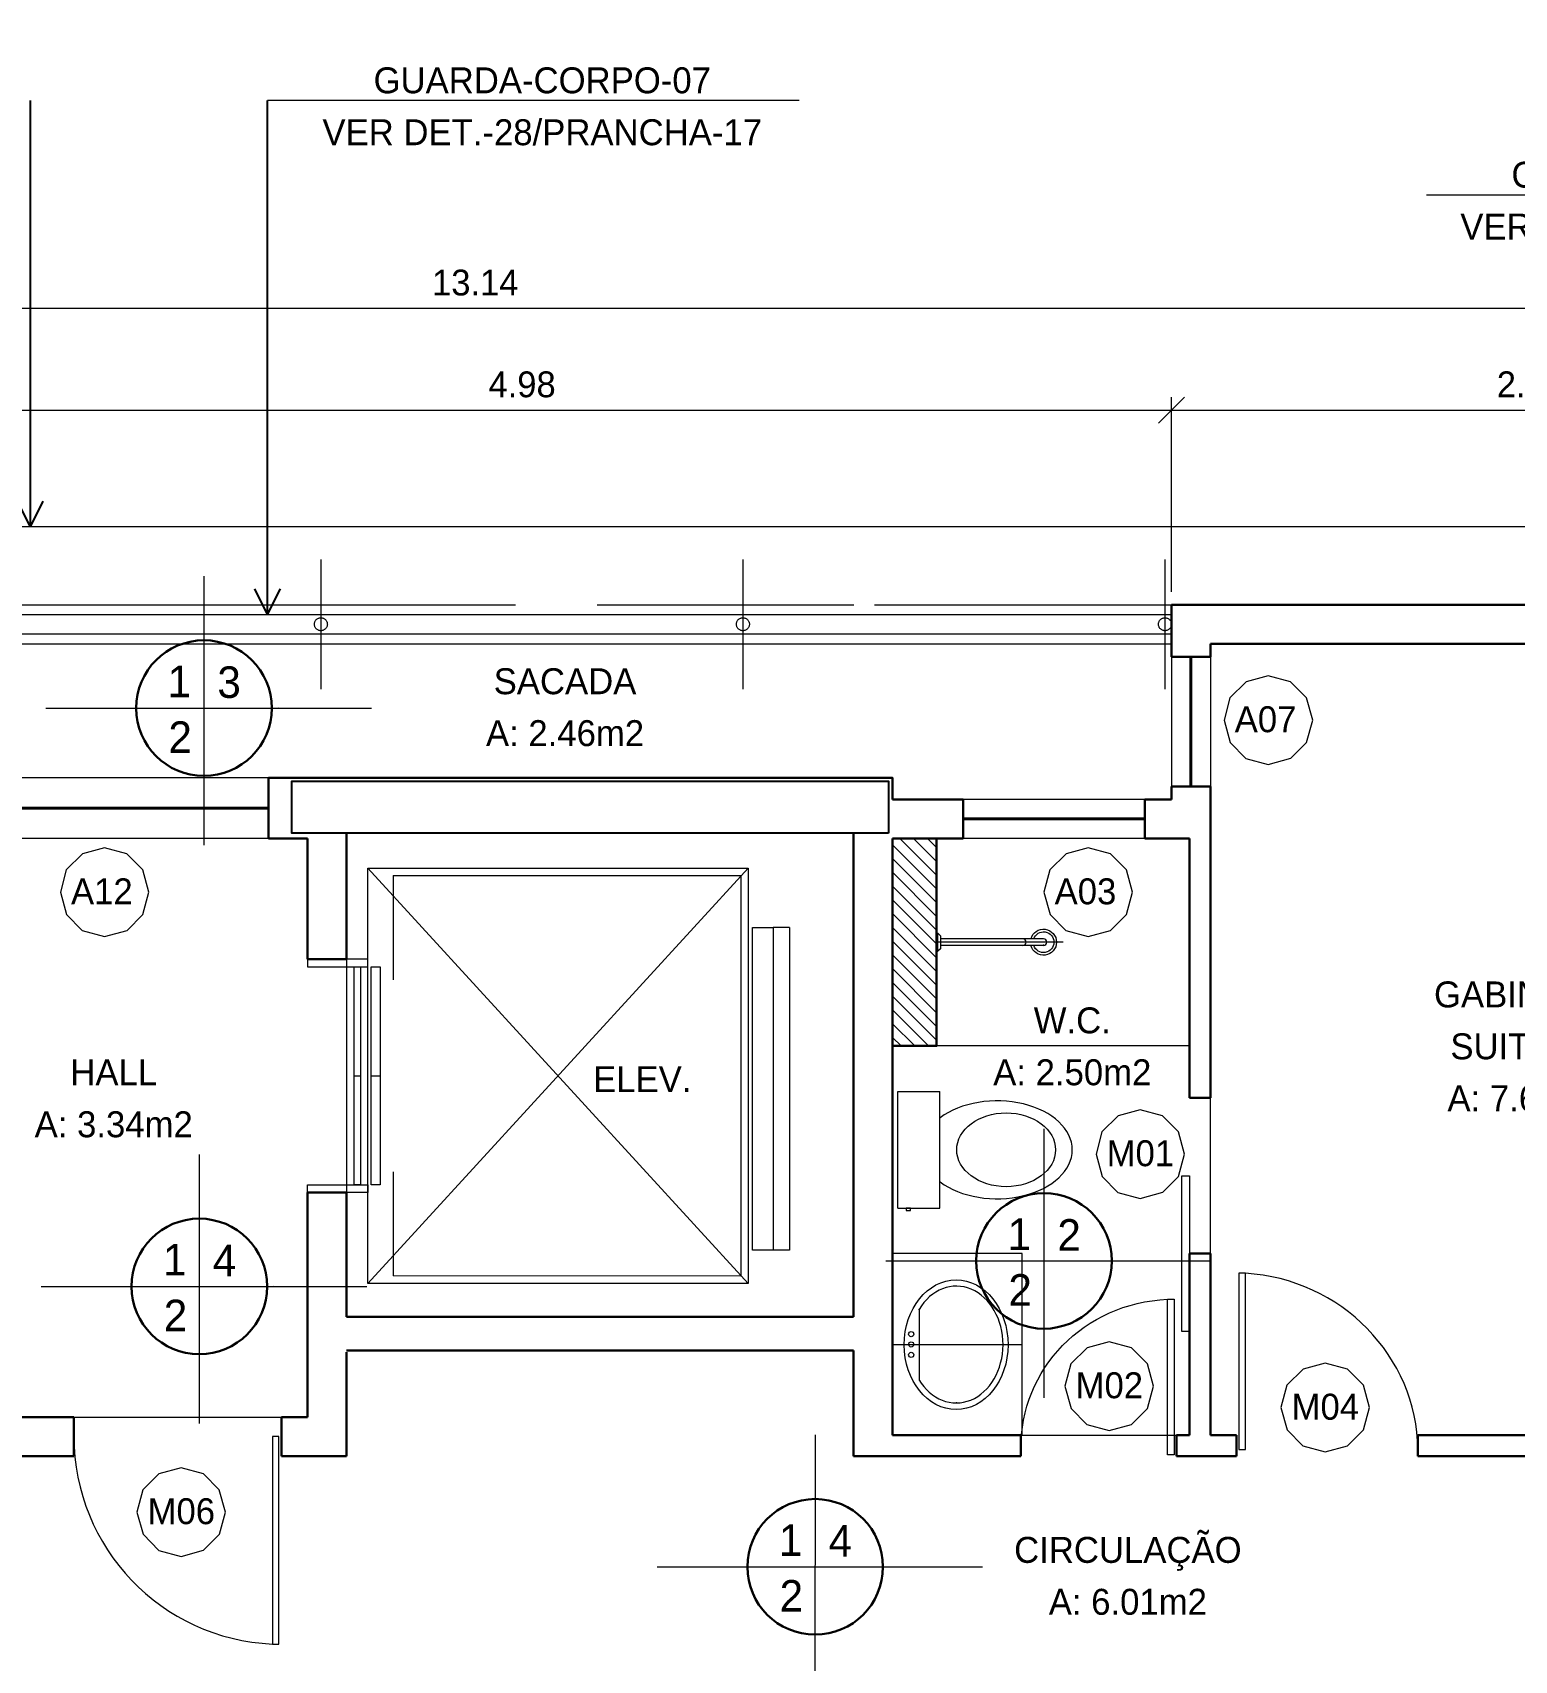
# Model space of a CAD drawing. Header units: metres. Extents: x 3.9 to 63.3, y 8 to 50.1.
# Drawn here: x 38.63 to 44.34, y 18.62 to 24.89 of the extents above; entities that cross this region are included whole.
import ezdxf
from ezdxf.enums import TextEntityAlignment as Align

# ---------------------------------------------------------------- set-up
doc = ezdxf.new("R2010")
doc.units = ezdxf.units.M
doc.header["$MEASUREMENT"] = 0
for name, pattern in [('DGN Style 2', [0.988287, 0.592972, -0.395315]), ('DGN Style 3', [1.383601, 0.988287, -0.395315]), ('DGN Style 4', [1.582247, 0.790629, -0.395315, 0.000988287, -0.395315])]:
    doc.linetypes.add(name, pattern=pattern)
doc.layers.get('Defpoints').update_dxf_attribs({"lineweight": 0})
for name, color, linetype, lineweight in [('00-EDIFICACOES TÉRREO', 7, 'Continuous', 0), ('24 - Textos Gerais', 7, 'Continuous', 0), ('34 - Mobiliário', 7, 'Continuous', 0), ('CORNIJAS_VAR NA PLANTA PTIPO 1', 7, 'Continuous', 0), ('Level 1', 7, 'Continuous', 0), ('Level 11-1', 7, 'Continuous', 0), ('Level 12', 7, 'Continuous', 0), ('Level 14', 7, 'Continuous', 0), ('Level 21-1', 7, 'Continuous', 0), ('Level 24-1', 7, 'Continuous', 0), ('Level 3', 7, 'Continuous', 0), ('Level 36', 7, 'Continuous', 0), ('Level 45', 7, 'Continuous', 0), ('Level 46', 7, 'Continuous', 0), ('Level 50', 7, 'Continuous', 0), ('Level 7', 7, 'Continuous', 0)]:
    doc.layers.add(name, color=color, linetype=linetype, lineweight=lineweight)
doc.layers.add('6', color=6, linetype='Continuous')
doc.styles.add('Style-INTL_ENGINEERING', font='INTL_ENGINEERING.shx')
doc.dimstyles.get("Standard").update_dxf_attribs({"dimtxt": 0.18, "dimasz": 0.18, "dimexe": 0.18, "dimexo": 0.0625, "dimgap": 0.09, "dimtad": 0, "dimtih": 1, "dimtoh": 1, "dimdec": 4, "dimzin": 1, "dimdsep": 46, "dimtxsty": 'Standard', "dimcen": 0, "dimadec": 0, "dimazin": 0, "dimtfac": 1, "dimtdec": 4, "dimtofl": 0, "dimtmove": 0, "dimatfit": 3, "dimfxl": 0, "dimtolj": 1, "dimtzin": 1, "dimarcsym": 0})

# ---------------------------------------------------------------- blocks, each defined once
blk = doc.blocks.new('SANCXP_4')
at = {"layer": '24 - Textos Gerais', "color": 172, "linetype": 'Continuous', "lineweight": 0}
for p, q in [((0.06, -0.449), (0.06, 0.449)), ((0.06, 0.449), (0.386, 0.449)), ((0.386, -0.449), (0.386, 0.449)), ((0.06, -0.449), (0.386, -0.449))]:
    blk.add_line(p, q, dxfattribs=at)
at = {"layer": '24 - Textos Gerais', "color": 172, "linetype": 'Continuous', "lineweight": 0, "flags": 128}
blk.add_lwpolyline([(0.125, -0.468), (0.16, -0.468), (0.16, -0.449), (0.125, -0.449)], close=True, dxfattribs=at)
at = {"layer": '24 - Textos Gerais', "color": 172, "linetype": 'Continuous', "lineweight": 0}
blk.add_ellipse((0.825, 0), major_axis=(-0.581, 0), ratio=0.649123, start_param=0.716078, end_param=5.567107, dxfattribs=at)
blk.add_ellipse((0.896, 0), major_axis=(-0.381, 0), ratio=0.746923, dxfattribs=at)
blk = doc.blocks.new('*U61')
at = {"layer": '24 - Textos Gerais', "color": 172, "linetype": 'Continuous', "lineweight": 0}
for p, q in [((-0.2441, 0.035), (-0.2441, -0.035)), ((-0.2441, 0.035), (-0.2391, 0.035)), ((-0.2391, 0.035), (-0.2391, -0.035)), ((-0.2291, 0.025), (-0.2391, 0.035)), ((-0.2291, -0.025), (-0.2291, 0.025)), ((0.168, 0.0125), (-0.2291, 0.0125)), ((-0.2441, -0.035), (-0.2391, -0.035)), ((-0.2391, -0.035), (-0.2291, -0.025)), ((0.168, -0.0125), (-0.2291, -0.0125))]:
    blk.add_line(p, q, dxfattribs=at)
at = {"layer": '24 - Textos Gerais', "color": 172, "linetype": 'DGN Style 4', "lineweight": 13}
blk.add_line((0.2441, 0), (-0.2441, 0), dxfattribs=at)
at = {"layer": '24 - Textos Gerais', "color": 172, "linetype": 'Continuous', "lineweight": 0, "extrusion": (0, 0, -1)}
for centre in [(-0.088, 0), (-0.168, 0)]:
    blk.add_arc(centre, 0.0125, 90, 270, dxfattribs=at)
at = {"layer": '24 - Textos Gerais', "color": 172, "linetype": 'Continuous', "lineweight": 0}
for radius, start, end in [(0.05, 194.47751, 165.52249), (0.04, 198.20996, 161.79004)]:
    blk.add_arc((0.168, 0), radius, start, end, dxfattribs=at)
blk.add_point((0.168, 0.011), dxfattribs=at)
blk = doc.blocks.new('*U62')
at = {"layer": '24 - Textos Gerais', "color": 172, "linetype": 'Continuous', "lineweight": 13}
blk.add_line((-0.147, -0.136), (-0.147, 0.133), dxfattribs=at)
at = {"layer": '24 - Textos Gerais', "color": 172, "linetype": 'DGN Style 4', "lineweight": 13}
blk.add_line((-0.25, -0.001), (0.25, -0.001), dxfattribs=at)
at = {"layer": '24 - Textos Gerais', "color": 172, "linetype": 'Continuous', "lineweight": 13, "extrusion": (0, 0, -1)}
for centre in [(0.177, 0.039), (0.177, -0.001), (0.177, -0.041)]:
    blk.add_circle(centre, 0.01, dxfattribs=at)
blk.add_ellipse((-0.004, 0), major_axis=(0, 0.25), ratio=0.8, dxfattribs=at)
blk.add_ellipse((-0.0033, -0.0006), major_axis=(0, 0.225), ratio=0.8, start_param=5.350888, end_param=10.349301, dxfattribs=at)
at = {"layer": '24 - Textos Gerais', "color": 172, "linetype": 'Continuous', "lineweight": 13}
for p in [(-0.003, 0.224), (-0.003, 0.224), (-0.147, -0.136)]:
    blk.add_point(p, dxfattribs=at)
blk = doc.blocks.new('*U22')
at = {"layer": 'Level 36', "color": 172, "linetype": 'Continuous', "lineweight": 13}
for p, q in [((12.585, 3.08), (11.6099, 3.08)), ((11.9391, 2.28), (11.4391, 2.28)), ((11.9391, 1.58), (11.9391, 2.28))]:
    blk.add_line(p, q, dxfattribs=at)
at = {"layer": '24 - Textos Gerais', "color": 172, "linetype": 'Continuous', "lineweight": 0, "extrusion": (0, 0, -1), "rotation": 180}
blk.add_blockref('*U61', (-11.854, 3.48), dxfattribs=at)
at = {"layer": '24 - Textos Gerais', "color": 172, "linetype": 'Continuous', "lineweight": 0, "xscale": 0.5000000000216841, "yscale": 0.5000000000216841, "zscale": 0.5000000000216841, "rotation": 359.9994663905647}
blk.add_blockref('SANCXP_4', (11.4298, 2.68), dxfattribs=at)
at = {"layer": '24 - Textos Gerais', "color": 172, "linetype": 'Continuous', "lineweight": 13, "extrusion": (0, 0, -1), "rotation": 180}
blk.add_blockref('*U62', (-11.6891, 1.929), dxfattribs=at)
blk = doc.blocks.new('P80D_2')
at = {"layer": 'Level 14', "color": 7, "linetype": 'Continuous', "lineweight": 13}
for p, q in [((0.035, 0.875), (0.01, 0.875)), ((0.01, 0.875), (0.01, 0.075)), ((0.035, 0.075), (0.035, 0.875)), ((0.01, 0.075), (0.035, 0.075))]:
    blk.add_line(p, q, dxfattribs=at)
blk.add_arc((0, 0.075), 0.8, 0.00011, 87.49262, dxfattribs=at)
at = {"layer": 'Level 7', "color": 7, "linetype": 'Continuous', "lineweight": 30}
for p, q in [((0, 0), (0, 0.15)), ((0.8, 0), (0.8, 0.15))]:
    blk.add_line(p, q, dxfattribs=at)
blk = doc.blocks.new('P60D')
at = {"layer": '00-EDIFICACOES TÉRREO', "color": 7, "linetype": 'Continuous', "lineweight": 13}
for p, q in [((0.035, 0.605), (0.01, 0.605)), ((0.01, 0.605), (0.01, 0.005)), ((0.035, 0.005), (0.035, 0.605)), ((0.01, 0.005), (0.035, 0.005))]:
    blk.add_line(p, q, dxfattribs=at)
blk.add_ellipse((-0.008, 0.0175), major_axis=(0.5808, 0.1881), ratio=0.957694, start_param=5.970015, end_param=7.482445, dxfattribs=at)
at = {"layer": 'CORNIJAS_VAR NA PLANTA PTIPO 1', "color": 7, "linetype": 'Continuous', "lineweight": 30}
for p, q in [((0, 0), (0, 0.08)), ((0.6, 0), (0.6, 0.08))]:
    blk.add_line(p, q, dxfattribs=at)
blk = doc.blocks.new('*U77')
at = {"layer": '34 - Mobiliário', "color": 7, "linetype": 'DGN Style 3', "lineweight": 40}
blk.add_line((0.35, 0), (-0.35, 0), dxfattribs=at)
at = {"layer": 'CORNIJAS_VAR NA PLANTA PTIPO 1', "color": 7, "linetype": 'Continuous', "lineweight": 30}
for p, q in [((-0.35, -0.075), (-0.35, 0.075)), ((0.35, -0.075), (0.35, 0.075))]:
    blk.add_line(p, q, dxfattribs=at)
at = {"layer": 'CORNIJAS_VAR NA PLANTA PTIPO 1', "color": 7, "linetype": 'Continuous', "lineweight": 0}
for p, q in [((0.35, 0.075), (-0.35, 0.075)), ((0.35, -0.075), (-0.35, -0.075))]:
    blk.add_line(p, q, dxfattribs=at)
blk = doc.blocks.new('*U79')
at = {"layer": '34 - Mobiliário', "color": 7, "linetype": 'Continuous', "lineweight": 40}
blk.add_line((0, 0.25), (0, -0.25), dxfattribs=at)
at = {"layer": 'CORNIJAS_VAR NA PLANTA PTIPO 1', "color": 7, "linetype": 'Continuous', "lineweight": 0}
for p, q in [((-0.075, 0.25), (-0.075, -0.25)), ((0.075, 0.25), (0.075, -0.25))]:
    blk.add_line(p, q, dxfattribs=at)
at = {"layer": 'CORNIJAS_VAR NA PLANTA PTIPO 1', "color": 7, "linetype": 'Continuous', "lineweight": 30}
for p, q in [((-0.075, 0.25), (0.075, 0.25)), ((-0.075, -0.25), (0.075, -0.25))]:
    blk.add_line(p, q, dxfattribs=at)
blk = doc.blocks.new('P70D')
at = {"layer": '00-EDIFICACOES TÉRREO', "color": 7, "linetype": 'Continuous', "lineweight": 13}
for p, q in [((0.035, 0.705), (0.01, 0.705)), ((0.01, 0.705), (0.01, 0.025)), ((0.035, 0.025), (0.035, 0.705)), ((0.01, 0.025), (0.035, 0.025))]:
    blk.add_line(p, q, dxfattribs=at)
blk.add_ellipse((0.0073, 0.032), major_axis=(0.6611, -0.2141), ratio=0.965677, start_param=0.313159, end_param=1.833935, dxfattribs=at)
at = {"layer": 'CORNIJAS_VAR NA PLANTA PTIPO 1', "color": 7, "linetype": 'Continuous', "lineweight": 30}
for p, q in [((0, 0), (0, 0.08)), ((0.7, 0), (0.7, 0.08))]:
    blk.add_line(p, q, dxfattribs=at)
blk = doc.blocks.new('*U105')
at = {"layer": 'Level 1', "color": 3, "linetype": 'DGN Style 4', "lineweight": 0}
blk.add_line((0, 0.25), (0, -0.25), dxfattribs=at)
at = {"layer": 'Level 50', "color": 190, "linetype": 'DGN Style 2', "lineweight": 0}
blk.add_circle((0, 0), 0.025, dxfattribs=at)
blk = doc.blocks.new('*U106')
at = {"layer": 'Level 1', "color": 3, "linetype": 'DGN Style 4', "lineweight": 0}
blk.add_line((0, 0.25), (0, -0.25), dxfattribs=at)
at = {"layer": 'Level 50', "color": 190, "linetype": 'DGN Style 2', "lineweight": 0}
blk.add_circle((0, 0), 0.025, dxfattribs=at)
blk = doc.blocks.new('*U107')
at = {"layer": 'Level 1', "color": 3, "linetype": 'DGN Style 4', "lineweight": 0}
blk.add_line((0, 0.25), (0, -0.25), dxfattribs=at)
at = {"layer": 'Level 50', "color": 190, "linetype": 'DGN Style 2', "lineweight": 0}
blk.add_circle((0, 0), 0.025, dxfattribs=at)
blk = doc.blocks.new('*U87')
at = {"layer": 'Level 21-1', "color": 7, "linetype": 'Continuous', "lineweight": 13}
blk.add_line((16.665, 3.1722), (7.235, 3.1722), dxfattribs=at)
at = {"layer": 'Level 50', "color": 190, "linetype": 'Continuous', "lineweight": 13}
for p, q in [((7.5725, 2.8347), (12.515, 2.8347)), ((7.6475, 2.7597), (12.515, 2.7597))]:
    blk.add_line(p, q, dxfattribs=at)
at = {"layer": 'Level 7', "color": 7, "linetype": 'DGN Style 3', "lineweight": 13}
blk.add_line((7.535, 2.8722), (12.515, 2.8722), dxfattribs=at)
at = {"layer": 'Level 7', "color": 7, "linetype": 'Continuous', "lineweight": 13}
blk.add_line((7.685, 2.7222), (12.515, 2.7222), dxfattribs=at)
at = {"layer": 'Level 50', "color": 190, "linetype": 'DGN Style 2', "lineweight": 0}
for name, p in [('*U107', (9.2367, 2.7972)), ('*U106', (10.8633, 2.7972)), ('*U105', (12.49, 2.7972))]:
    blk.add_blockref(name, p, dxfattribs=at)
blk = doc.blocks.new('*D220')
at = {"layer": 'Defpoints', "color": 2, "linetype": 'Continuous', "lineweight": 0}
for p, q in [((37.9848, 23.3894), (38.0843, 23.4889)), ((38.0346, 22.7385), (38.0346, 23.4886)), ((43.0643, 23.4889), (42.9648, 23.3894)), ((43.0145, 22.7385), (43.0145, 23.4886)), ((38.0346, 23.4391), (43.0145, 23.4391))]:
    blk.add_line(p, q, dxfattribs=at)
at = {"layer": 'Defpoints'}
for p in [(40.5246, 23.4391), (43.0145, 23.4391), (38.0346, 22.689), (43.0145, 22.689)]:
    blk.add_point(p, dxfattribs=at)
at = {"layer": 'Defpoints', "color": 2, "linetype": 'Continuous', "lineweight": 0, "style": 'Style-INTL_ENGINEERING'}
blk.add_text('4.98', height=0.0995, dxfattribs=at).set_placement((40.3824, 23.5384), align=Align.MIDDLE_LEFT)
blk = doc.blocks.new('_Oblique')
at = {"color": 0, "linetype": 'ByBlock', "lineweight": -2}
blk.add_line((0.5, 0.5), (-0.5, -0.5), dxfattribs=at)
blk = doc.blocks.new('*D221')
at = {"layer": 'Defpoints', "color": 2, "linetype": 'Continuous', "lineweight": 0}
for p, q in [((42.9648, 23.3894), (43.0643, 23.4889)), ((43.0145, 22.7385), (43.0145, 23.4886)), ((45.8643, 23.4889), (45.7648, 23.3894)), ((45.8145, 22.7385), (45.8145, 23.4886)), ((43.0145, 23.4391), (45.8145, 23.4391))]:
    blk.add_line(p, q, dxfattribs=at)
at = {"layer": 'Defpoints'}
for p in [(44.4145, 23.4391), (45.8145, 23.4391), (43.0145, 22.689), (45.8145, 22.689)]:
    blk.add_point(p, dxfattribs=at)
at = {"layer": 'Defpoints', "color": 2, "linetype": 'Continuous', "lineweight": 0, "style": 'Style-INTL_ENGINEERING'}
blk.add_text('2.80', height=0.0995, dxfattribs=at).set_placement((44.2684, 23.5384), align=Align.MIDDLE_LEFT)
blk = doc.blocks.new('*D223')
at = {"layer": 'Defpoints', "color": 2, "linetype": 'Continuous', "lineweight": 0}
for p, q in [((33.6755, 23.7816), (33.775, 23.8811)), ((33.7253, 23.1867), (33.7253, 23.8808)), ((46.9143, 23.8811), (46.8148, 23.7816)), ((46.8646, 22.7385), (46.8646, 23.8808)), ((33.7253, 23.8313), (46.8646, 23.8313))]:
    blk.add_line(p, q, dxfattribs=at)
at = {"layer": 'Defpoints'}
for p in [(40.2949, 23.8313), (46.8646, 23.8313), (33.7253, 23.1372), (46.8646, 22.689)]:
    blk.add_point(p, dxfattribs=at)
at = {"layer": 'Defpoints', "color": 2, "linetype": 'Continuous', "lineweight": 0, "style": 'Style-INTL_ENGINEERING'}
blk.add_text('13.14', height=0.0995, dxfattribs=at).set_placement((40.1649, 23.9306), align=Align.MIDDLE_LEFT)
blk = doc.blocks.new('TerminatorOpen')
at = {"color": 0, "linetype": 'ByBlock', "lineweight": -2}
for q in [(-1, 0.5), (-1, 0), (-1, -0.5)]:
    blk.add_line((0, 0), q, dxfattribs=at)
blk = doc.blocks.new('INDESP_4')
at = {"layer": 'Level 3', "color": 131, "linetype": 'Continuous', "lineweight": 0}
for p, q in [((0.01506, -0.01302), (0.01507, 0.01257)), ((0.00001, 0), (0.03099, 0))]:
    blk.add_line(p, q, dxfattribs=at)
at = {"layer": 'Level 3', "color": 131, "linetype": 'Continuous', "lineweight": 13}
blk.add_line((0.0221, 0), (0.02213, 0.00002), dxfattribs=at)
at = {"layer": 'Level 3', "color": 131, "linetype": 'Continuous', "lineweight": 30}
blk.add_circle((0.01505, 0.00001), 0.00645, dxfattribs=at)
at = {"layer": 'Level 3', "color": 131, "linetype": 'Continuous', "lineweight": 30, "style": 'Style-INTL_ENGINEERING'}
for s, p in [('1', (0.01159, 0.00105)), ('4', (0.01633, 0.00098)), ('2', (0.01167, -0.00425))]:
    blk.add_text(s, height=0.003, rotation=0, dxfattribs=at).set_placement(p)
blk = doc.blocks.new('INDESP_5')
at = {"layer": 'Level 3', "color": 131, "linetype": 'Continuous', "lineweight": 0}
for p, q in [((0.01506, -0.01302), (0.01507, 0.01257)), ((0.00001, 0), (0.03099, 0))]:
    blk.add_line(p, q, dxfattribs=at)
at = {"layer": 'Level 3', "color": 131, "linetype": 'Continuous', "lineweight": 13}
blk.add_line((0.0221, 0), (0.02213, 0.00002), dxfattribs=at)
at = {"layer": 'Level 3', "color": 131, "linetype": 'Continuous', "lineweight": 30}
blk.add_circle((0.01505, 0.00001), 0.00645, dxfattribs=at)
at = {"layer": 'Level 3', "color": 131, "linetype": 'Continuous', "lineweight": 30, "style": 'Style-INTL_ENGINEERING'}
for s, p in [('1', (0.01159, 0.00105)), ('3', (0.01633, 0.00098)), ('2', (0.01167, -0.00425))]:
    blk.add_text(s, height=0.003, rotation=0, dxfattribs=at).set_placement(p)
blk = doc.blocks.new('INDESP_6')
at = {"layer": 'Level 3', "color": 131, "linetype": 'Continuous', "lineweight": 0}
for p, q in [((0.01506, -0.01302), (0.01507, 0.01257)), ((0.00001, 0), (0.03099, 0))]:
    blk.add_line(p, q, dxfattribs=at)
at = {"layer": 'Level 3', "color": 131, "linetype": 'Continuous', "lineweight": 13}
blk.add_line((0.0221, 0), (0.02213, 0.00002), dxfattribs=at)
at = {"layer": 'Level 3', "color": 131, "linetype": 'Continuous', "lineweight": 30}
blk.add_circle((0.01505, 0.00001), 0.00645, dxfattribs=at)
at = {"layer": 'Level 3', "color": 131, "linetype": 'Continuous', "lineweight": 30, "style": 'Style-INTL_ENGINEERING'}
for s, p in [('1', (0.01159, 0.00105)), ('2', (0.01633, 0.00098)), ('2', (0.01167, -0.00425))]:
    blk.add_text(s, height=0.003, rotation=0, dxfattribs=at).set_placement(p)
blk = doc.blocks.new('*U354')
at = {"layer": '00-EDIFICACOES TÉRREO', "color": 4, "linetype": 'Continuous', "lineweight": 0, "flags": 128}
blk.add_lwpolyline([(0.00342, 0), (0.00294, 0.00172), (0.00172, 0.00296), (0, 0.00342), (-0.00171, 0.00296), (-0.00296, 0.00172), (-0.00341, 0), (-0.00294, -0.00171), (-0.00172, -0.00295), (-0.00001, -0.00341), (0.00173, -0.00294), (0.00295, -0.00171)], close=True, dxfattribs=at)
at = {"layer": '00-EDIFICACOES TÉRREO', "color": 4, "linetype": 'Continuous', "lineweight": 0, "style": 'Style-INTL_ENGINEERING'}
blk.add_text('A03', height=0.001999, rotation=359.9999, dxfattribs=at).set_placement((-0.00259, -0.00093))
blk = doc.blocks.new('*U353')
at = {"layer": '00-EDIFICACOES TÉRREO', "color": 4, "linetype": 'Continuous', "lineweight": 0, "flags": 128}
blk.add_lwpolyline([(0.00342, 0), (0.00294, 0.00172), (0.00172, 0.00296), (0, 0.00342), (-0.00171, 0.00296), (-0.00296, 0.00172), (-0.00341, 0), (-0.00294, -0.00171), (-0.00172, -0.00295), (-0.00001, -0.00341), (0.00173, -0.00294), (0.00295, -0.00171)], close=True, dxfattribs=at)
at = {"layer": '00-EDIFICACOES TÉRREO', "color": 4, "linetype": 'Continuous', "lineweight": 0, "style": 'Style-INTL_ENGINEERING'}
blk.add_text('A12', height=0.001999, rotation=359.9999, dxfattribs=at).set_placement((-0.00259, -0.00093))
blk = doc.blocks.new('*U349')
at = {"layer": '00-EDIFICACOES TÉRREO', "color": 4, "linetype": 'Continuous', "lineweight": 0, "flags": 128}
blk.add_lwpolyline([(0.00342, 0), (0.00294, 0.00172), (0.00172, 0.00296), (0, 0.00342), (-0.00171, 0.00296), (-0.00296, 0.00172), (-0.00341, 0), (-0.00294, -0.00171), (-0.00172, -0.00295), (-0.00001, -0.00341), (0.00173, -0.00294), (0.00295, -0.00171)], close=True, dxfattribs=at)
at = {"layer": '00-EDIFICACOES TÉRREO', "color": 4, "linetype": 'Continuous', "lineweight": 0, "style": 'Style-INTL_ENGINEERING'}
blk.add_text('M06', height=0.001999, rotation=359.9999, dxfattribs=at).set_placement((-0.00259, -0.00093))
blk = doc.blocks.new('*U355')
at = {"layer": '00-EDIFICACOES TÉRREO', "color": 4, "linetype": 'Continuous', "lineweight": 0, "flags": 128}
blk.add_lwpolyline([(0.00342, 0), (0.00294, 0.00172), (0.00172, 0.00296), (0, 0.00342), (-0.00171, 0.00296), (-0.00296, 0.00172), (-0.00341, 0), (-0.00294, -0.00171), (-0.00172, -0.00295), (-0.00001, -0.00341), (0.00173, -0.00294), (0.00295, -0.00171)], close=True, dxfattribs=at)
at = {"layer": '00-EDIFICACOES TÉRREO', "color": 4, "linetype": 'Continuous', "lineweight": 0, "style": 'Style-INTL_ENGINEERING'}
blk.add_text('M02', height=0.001999, rotation=359.9999, dxfattribs=at).set_placement((-0.00259, -0.00093))
blk = doc.blocks.new('*U359')
at = {"layer": '00-EDIFICACOES TÉRREO', "color": 4, "linetype": 'Continuous', "lineweight": 0, "flags": 128}
blk.add_lwpolyline([(0.00342, 0), (0.00294, 0.00172), (0.00172, 0.00296), (0, 0.00342), (-0.00171, 0.00296), (-0.00296, 0.00172), (-0.00341, 0), (-0.00294, -0.00171), (-0.00172, -0.00295), (-0.00001, -0.00341), (0.00173, -0.00294), (0.00295, -0.00171)], close=True, dxfattribs=at)
at = {"layer": '00-EDIFICACOES TÉRREO', "color": 4, "linetype": 'Continuous', "lineweight": 0, "style": 'Style-INTL_ENGINEERING'}
blk.add_text('M01', height=0.001999, rotation=359.9999, dxfattribs=at).set_placement((-0.00259, -0.00093))
blk = doc.blocks.new('*U352')
at = {"layer": '00-EDIFICACOES TÉRREO', "color": 4, "linetype": 'Continuous', "lineweight": 0, "flags": 128}
blk.add_lwpolyline([(0.00342, 0), (0.00294, 0.00172), (0.00172, 0.00296), (0, 0.00342), (-0.00171, 0.00296), (-0.00296, 0.00172), (-0.00341, 0), (-0.00294, -0.00171), (-0.00172, -0.00295), (-0.00001, -0.00341), (0.00173, -0.00294), (0.00295, -0.00171)], close=True, dxfattribs=at)
at = {"layer": '00-EDIFICACOES TÉRREO', "color": 4, "linetype": 'Continuous', "lineweight": 0, "style": 'Style-INTL_ENGINEERING'}
blk.add_text('M04', height=0.001999, rotation=359.9999, dxfattribs=at).set_placement((-0.00259, -0.00093))
blk = doc.blocks.new('*U360')
at = {"layer": '00-EDIFICACOES TÉRREO', "color": 4, "linetype": 'Continuous', "lineweight": 0, "flags": 128}
blk.add_lwpolyline([(0.00342, 0), (0.00294, 0.00172), (0.00172, 0.00296), (0, 0.00342), (-0.00171, 0.00296), (-0.00296, 0.00172), (-0.00341, 0), (-0.00294, -0.00171), (-0.00172, -0.00295), (-0.00001, -0.00341), (0.00173, -0.00294), (0.00295, -0.00171)], close=True, dxfattribs=at)
at = {"layer": '00-EDIFICACOES TÉRREO', "color": 4, "linetype": 'Continuous', "lineweight": 0, "style": 'Style-INTL_ENGINEERING'}
blk.add_text('A07', height=0.001999, rotation=359.9999, dxfattribs=at).set_placement((-0.00259, -0.00093))
blk = doc.blocks.new('ELEV1_')
at = {"color": 7, "linetype": 'Continuous', "lineweight": 30}
for p, q in [((-0.45, 0), (-0.45, 0.15)), ((0.45, 0), (0.45, 0.15))]:
    blk.add_line(p, q, dxfattribs=at)
at = {"color": 7, "linetype": 'Continuous', "lineweight": 0}
blk.add_line((-0.45, 0), (0.45, 0), dxfattribs=at)
at = {"color": 120, "linetype": 'Continuous', "lineweight": 0}
for p, q in [((-0.42, -0.03), (-0.42, -0.055)), ((0.42, -0.03), (-0.42, -0.03)), ((-0.42, -0.055), (0.42, -0.055)), ((0, -0.03), (0, -0.055)), ((0.42, -0.055), (0.42, -0.03)), ((0.8, -1.5489), (-0.8, -0.0826)), ((0.8, -0.0827), (-0.8, -1.5489)), ((-0.42, -0.095), (-0.42, -0.13)), ((0.42, -0.095), (-0.42, -0.095)), ((0, -0.095), (0, -0.13)), ((0.42, -0.13), (0.42, -0.095)), ((-0.7713, -0.18), (-0.7713, -1.5201)), ((-0.7713, -0.18), (-0.37, -0.18)), ((-0.42, -0.13), (0.42, -0.13)), ((0.37, -0.18), (0.7713, -0.18)), ((0.7713, -1.5202), (0.7713, -0.18)), ((-0.7713, -1.5201), (0.7713, -1.5202)), ((-0.5713, -1.7076), (-0.5713, -1.6452)), ((0.6712, -1.7076), (0.6712, -1.6451)), ((-0.5713, -1.7076), (0.6712, -1.7076))]:
    blk.add_line(p, q, dxfattribs=at)
at = {"color": 120, "linetype": 'Continuous', "lineweight": 0, "flags": 128}
for points in [[(-0.42, -0.0827), (-0.45, -0.0827), (-0.45, 0.15), (-0.42, 0.15)], [(0.42, -0.0826), (0.45, -0.0826), (0.45, 0.15), (0.42, 0.15)], [(-0.8, -1.5489), (0.8, -1.5489), (0.8, -0.0827), (-0.8, -0.0826)], [(-0.5713, -1.6452), (0.6712, -1.6451), (0.6712, -1.5651), (-0.5712, -1.5652)]]:
    blk.add_lwpolyline(points, close=True, dxfattribs=at)

msp = doc.modelspace()

# ---------------------------------------------------------------- linework, layer by layer
at = {"layer": '00-EDIFICACOES TÉRREO', "color": 7, "linetype": 'Continuous', "lineweight": 13, "flags": 128}
msp.add_lwpolyline([(43.0546, 20.489), (43.0846, 20.489), (43.0846, 19.889), (43.0546, 19.889)], close=True, dxfattribs=at)
at = {"layer": '34 - Mobiliário', "color": 7, "linetype": 'Continuous', "lineweight": 40}
msp.add_line((39.5346, 21.9054), (38.3345, 21.9053), dxfattribs=at)
at = {"layer": '6', "linetype": 'Continuous'}
msp.add_lwpolyline([(41.9245, 21.8096), (39.6245, 21.8096), (39.6245, 22.0096), (41.9245, 22.0096)], close=True, dxfattribs=at)
at = {"layer": 'CORNIJAS_VAR NA PLANTA PTIPO 1', "color": 7, "linetype": 'Continuous', "lineweight": 30}
for p, q in [((43.0145, 22.689), (45.8145, 22.689)), ((43.0145, 22.489), (43.0145, 22.689)), ((43.1645, 22.539), (45.6645, 22.539)), ((43.1645, 22.489), (43.1645, 22.539)), ((39.5346, 22.0217), (39.5346, 21.789)), ((39.5346, 22.0217), (39.5346, 21.789)), ((43.0145, 21.939), (43.0145, 21.989)), ((43.1645, 20.789), (43.1645, 21.9891)), ((41.9396, 21.939), (42.212, 21.939)), ((42.912, 21.939), (43.0145, 21.939)), ((39.5346, 21.789), (39.6846, 21.789)), ((41.9394, 21.789), (42.212, 21.789)), ((42.912, 21.789), (43.0846, 21.789)), ((43.0846, 20.789), (43.0846, 21.789)), ((43.0846, 20.789), (43.1645, 20.789)), ((43.0846, 20.189), (43.1645, 20.189)), ((43.0846, 19.489), (43.0846, 20.189)), ((43.1645, 19.489), (43.1645, 20.189)), ((39.8346, 19.409), (39.8346, 19.809)), ((41.7894, 19.409), (41.7894, 19.8157)), ((41.9394, 19.489), (41.9394, 19.8157)), ((38.1846, 19.559), (38.7845, 19.559)), ((39.5846, 19.559), (39.6846, 19.559)), ((41.9394, 19.489), (42.4345, 19.489)), ((43.0346, 19.489), (43.0846, 19.489)), ((43.1645, 19.489), (43.2646, 19.489)), ((43.9646, 19.489), (45.6645, 19.489)), ((38.0346, 19.409), (38.7846, 19.409)), ((39.5846, 19.409), (39.8346, 19.409)), ((41.7894, 19.409), (42.4345, 19.409)), ((43.0345, 19.409), (43.2646, 19.409)), ((43.9643, 19.409), (45.6645, 19.409))]:
    msp.add_line(p, q, dxfattribs=at)
at = {"layer": 'CORNIJAS_VAR NA PLANTA PTIPO 1', "color": 7, "linetype": 'Continuous', "lineweight": 0}
for p, q in [((39.5346, 22.0217), (38.3345, 22.0217)), ((39.5346, 21.789), (38.3346, 21.789)), ((43.1645, 20.189), (43.1645, 20.789)), ((38.7845, 19.559), (39.5846, 19.559)), ((42.4345, 19.489), (43.0345, 19.489))]:
    msp.add_line(p, q, dxfattribs=at)
at = {"layer": 'CORNIJAS_VAR NA PLANTA PTIPO 1', "color": 7, "linetype": 'Continuous', "lineweight": 30, "flags": 128}
msp.add_lwpolyline([(39.5346, 22.0217), (41.9396, 22.0217), (41.9396, 21.939)], dxfattribs=at)
at = {"layer": 'Level 11-1', "color": 7, "linetype": 'Continuous', "lineweight": 30}
msp.add_line((39.6846, 19.559), (39.6846, 19.8157), dxfattribs=at)
at = {"layer": 'Level 12', "color": 2, "linetype": 'Continuous', "lineweight": 13}
for p, q in [((41.5792, 24.6317), (39.5312, 24.6317)), ((46.0459, 24.2668), (43.9979, 24.2668))]:
    msp.add_line(p, q, dxfattribs=at)
at = {"layer": 'Level 24-1', "color": 7, "linetype": 'DGN Style 2', "lineweight": 0, "flags": 128}
msp.add_lwpolyline([(33.7253, 21.9391), (38.0346, 21.939), (38.0346, 22.689), (46.8646, 22.689), (46.8646, 21.289), (50.6245, 21.289), (50.6245, 14.579), (49.9246, 14.579), (49.9246, 14.079), (49.3745, 13.529), (39.8467, 13.529), (39.2267, 12.909), (31.9114, 12.909), (31.6938, 13.1263), (29.3053, 13.1263), (29.0877, 12.909), (21.7724, 12.909), (21.1524, 13.529), (11.6245, 13.529), (11.0746, 14.079), (11.0746, 14.579), (10.3745, 14.579), (10.3745, 21.289), (14.1346, 21.289), (14.1346, 22.689), (22.9645, 22.689), (22.9645, 21.939), (27.2738, 21.939), (27.2738, 26.7246), (33.7241, 26.7246), (33.7253, 21.9391)], dxfattribs=at)
msp.add_lwpolyline([(33.7253, 21.9391), (38.0346, 21.939), (38.0346, 22.689), (46.8646, 22.689), (46.8646, 21.289), (50.6245, 21.289), (50.6245, 14.579), (49.9246, 14.579), (49.9246, 14.079), (49.3745, 13.529), (39.8467, 13.529), (39.2267, 12.909), (31.9114, 12.909), (31.6938, 13.1263), (29.3053, 13.1263), (29.0877, 12.909), (21.7724, 12.909), (21.1524, 13.529), (11.6245, 13.529), (11.0746, 14.079), (11.0746, 14.579), (10.3745, 14.579), (10.3745, 21.289), (14.1346, 21.289), (14.1346, 22.689), (22.9645, 22.689), (22.9645, 21.939), (27.2738, 21.939), (27.2738, 26.7246), (33.7241, 26.7246), (33.7253, 21.9391)], dxfattribs=at)
at = {"layer": 'Level 45', "color": 6, "linetype": 'Continuous', "lineweight": 0}
for p, q in [((42.1094, 21.6474), (41.9678, 21.789)), ((42.1094, 21.7004), (42.0208, 21.789)), ((42.1094, 21.7535), (42.0738, 21.789)), ((42.1094, 21.5944), (41.9394, 21.7644)), ((42.1094, 21.5413), (41.9394, 21.7113)), ((42.1094, 21.4883), (41.9394, 21.6583)), ((42.1094, 21.4353), (41.9394, 21.6053)), ((42.1094, 21.3822), (41.9394, 21.5522)), ((42.1094, 21.3292), (41.9394, 21.4992)), ((42.1094, 21.2762), (41.9394, 21.4462)), ((42.1094, 21.2231), (41.9394, 21.3931)), ((42.1094, 21.1701), (41.9394, 21.3401)), ((42.1094, 21.1171), (41.9394, 21.2871)), ((42.1094, 21.064), (41.9394, 21.234)), ((42.1094, 21.011), (41.9394, 21.181)), ((42.0783, 20.989), (41.9394, 21.128)), ((42.0253, 20.989), (41.9394, 21.0749)), ((41.9723, 20.989), (41.9394, 21.0219))]:
    msp.add_line(p, q, dxfattribs=at)
at = {"layer": 'Level 45', "color": 6, "linetype": 'Continuous', "lineweight": 30, "flags": 128}
msp.add_lwpolyline([(41.9394, 21.789), (42.1094, 21.789), (42.1094, 20.989), (41.9394, 20.989)], close=True, dxfattribs=at)
at = {"layer": 'Level 46', "color": 7, "linetype": 'Continuous', "lineweight": 30}
for p, q in [((39.6846, 21.324), (39.6846, 21.789)), ((39.8346, 21.324), (39.8346, 21.8096)), ((41.7894, 21.8096), (41.7894, 19.9457)), ((41.9394, 21.789), (41.9394, 19.8157)), ((39.6846, 19.8157), (39.6846, 20.424)), ((39.8346, 19.9457), (39.8346, 20.424)), ((39.8346, 19.9457), (41.7894, 19.9457)), ((39.8346, 19.8157), (41.7894, 19.8157))]:
    msp.add_line(p, q, dxfattribs=at)

# ---------------------------------------------------------------- block references
at = {"layer": '00-EDIFICACOES TÉRREO', "color": 4, "linetype": 'Continuous', "lineweight": 0, "xscale": 50.00000000487893, "yscale": 50.00000000487893, "zscale": 50.00000000487893, "rotation": 0.0008004141529982}
for name, p in [('*U360', (43.3878, 22.2445)), ('*U353', (38.9028, 21.5814)), ('*U354', (42.6937, 21.5814)), ('*U359', (42.8943, 20.5723)), ('*U355', (42.7746, 19.6782)), ('*U352', (43.6071, 19.5957)), ('*U349', (39.1979, 19.1931))]:
    msp.add_blockref(name, p, dxfattribs=at)
at = {"layer": 'CORNIJAS_VAR NA PLANTA PTIPO 1', "color": 7, "linetype": 'Continuous', "lineweight": 0}
msp.add_blockref('*U79', (43.0896, 22.239), dxfattribs=at)
at = {"layer": 'CORNIJAS_VAR NA PLANTA PTIPO 1', "color": 7, "linetype": 'Continuous', "lineweight": 30}
msp.add_blockref('*U77', (42.562, 21.864), dxfattribs=at)
for name, p, xscale, yscale, rotation in [('P70D', (43.2646, 19.4091), 1.000004656718364, 1.000004656718364, 359.9991995895742), ('P60D', (43.0345, 19.409), 1.000004656664151, -1.000004656664151, 179.9994663930494)]:
    msp.add_blockref(name, p, dxfattribs=dict(at, xscale=xscale, yscale=yscale, rotation=rotation))
at = {"layer": 'Level 21-1', "color": 7, "linetype": 'Continuous', "lineweight": 13}
msp.add_blockref('*U87', (30.4996, 19.8168), dxfattribs=at)
at = {"layer": 'Level 3', "color": 131, "linetype": 'Continuous', "lineweight": 30, "xscale": 40.50002794240174, "yscale": 40.50002794240174, "zscale": 40.50002794240174, "rotation": 0.0006587766262007}
for name, p in [('INDESP_5', (38.6762, 22.2905)), ('INDESP_6', (41.9137, 20.1606)), ('INDESP_4', (38.6583, 20.0622)), ('INDESP_4', (41.0318, 18.982))]:
    msp.add_blockref(name, p, dxfattribs=at)
at = {"layer": 'Level 36', "color": 172, "linetype": 'Continuous', "lineweight": 13}
msp.add_blockref('*U22', (30.4996, 17.909), dxfattribs=at)
at = {"layer": 'Level 46', "color": 120, "linetype": 'Continuous', "lineweight": 0, "yscale": -1, "rotation": 269.999199585847}
msp.add_blockref('ELEV1_', (39.8346, 20.8741), dxfattribs=at)
at = {"layer": 'Level 7', "color": 7, "linetype": 'Continuous', "lineweight": 30, "xscale": 1.000000000010841, "yscale": 1.000000000010841, "rotation": 179.9997331952823}
msp.add_blockref('P80D_2', (39.5846, 19.559), dxfattribs=at)

# ---------------------------------------------------------------- texts
at = {"layer": 'Level 12', "color": 2, "linetype": 'Continuous', "lineweight": 13, "attachment_point": 5, "line_spacing_factor": 1.200006, "style": 'Style-INTL_ENGINEERING'}
for s, insert, char_height in [('GUARDA-CORPO-07\\PVER DET.-28/PRANCHA-17\\P', (40.5895, 24.609), 0.099999), ('GUARDA-CORPO-08\\PVER DET.-29/PRANCHA-17\\P', (44.975, 24.2454), 0.099999), ('SACADA\\PA: 2.46m2\\P', (40.6773, 22.2937), 0.1), ('GABINETE/\\PSUITE-03\\PA: 7.62m2\\P', (44.3831, 20.987), 0.1), ('W.C.\\PA: 2.50m2\\P', (42.6323, 20.987), 0.1), ('HALL\\PA: 3.34m2\\P', (38.9379, 20.7867), 0.1), ('ELEV.\\P', (40.975, 20.8612), 0.1), ('CIRCULAÇÃO\\PA: 6.01m2\\P', (42.8465, 18.9468), 0.1)]:
    msp.add_mtext(s, dxfattribs=dict(at, insert=insert, char_height=char_height))

# ---------------------------------------------------------------- dimensions: what is measured, and where the dimension line sits
at = {"layer": 'Defpoints', "color": 2, "linetype": 'Continuous', "lineweight": 0}
for base, p1, p2, picture, middle in [((46.8646, 23.8313), (33.7253, 23.1372), (46.8646, 22.689), '*D223', (40.2949, 23.8313)), ((43.0145, 23.4391), (38.0346, 22.689), (43.0145, 22.689), '*D220', (40.5246, 23.4391)), ((45.8145, 23.4391), (43.0145, 22.689), (45.8145, 22.689), '*D221', (44.4145, 23.4391))]:
    dim = msp.add_linear_dim(base=base, p1=p1, p2=p2, dimstyle='Standard', override={"dimtxt": 0.0995, "dimasz": 0.0995, "dimexe": 0.0495, "dimexo": 0.0495, "dimgap": 0.0495, "dimtad": 1, "dimtih": 0, "dimtoh": 0, "dimdec": 2, "dimzin": 3, "dimtxsty": 'Style-INTL_ENGINEERING', "dimblk": 'Oblique', "dimclre": 2, "dimtdec": 2, "dimatfit": 1, "dimfrac": 2, "dimtolj": 0, "dimtzin": 3, "dimlwe": 0}, dxfattribs=at)
    dim.commit()
    dim.dimension.update_dxf_attribs({"geometry": picture, "text_midpoint": middle})

# ---------------------------------------------------------------- leaders
at = {"layer": 'Level 12', "color": 2, "linetype": 'Continuous', "lineweight": 13}
for points in [[(38.6168, 22.989), (38.6168, 24.6317)], [(39.5312, 22.6515), (39.5312, 24.6317)]]:
    msp.add_leader(points, dimstyle='Standard', override={"dimtxt": 0.0995, "dimasz": 0.0995, "dimgap": 0, "dimtad": 1, "dimtxsty": 'Style-INTL_ENGINEERING', "dimldrblk": 'TerminatorOpen'}, dxfattribs=at)

doc.saveas('drawing.dxf')
